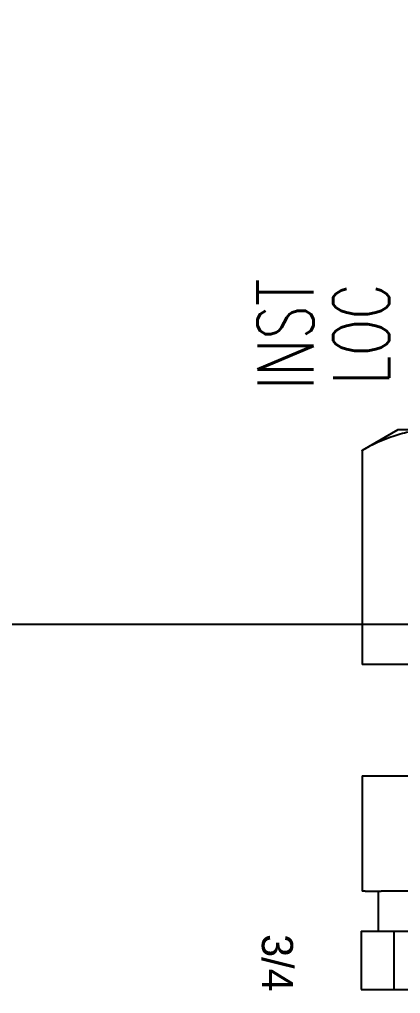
# Model space of a CAD drawing. Header units: inches. Extents: x 0 to 81.1, y 0 to 52.1.
# Drawn here: x 73.373 to 74.226, y 25.487 to 27.667 of the extents above; entities that cross this region are included whole.
import ezdxf
from ezdxf.enums import TextEntityAlignment as Align

# ---------------------------------------------------------------- set-up
doc = ezdxf.new("R2010")
doc.units = ezdxf.units.IN
doc.header["$MEASUREMENT"] = 0
doc.linetypes.add('SLD-Solid', pattern=[0])
doc.layers.add('PSYMS', color=7, linetype='Continuous')
doc.styles.add('SLDTEXTSTYLE0', font='arial.ttf', dxfattribs={"width": 0.948})
doc.styles.get("Standard").update_dxf_attribs({"font": 'arial.ttf'})
doc.styles.add('WD', font='romans.shx', dxfattribs={"height": 0.185})
doc.dimstyles.get("Standard").update_dxf_attribs({"dimtxt": 0.18, "dimasz": 0.18, "dimexe": 0.18, "dimexo": 0.0625, "dimgap": 0.09, "dimtad": 0, "dimtih": 1, "dimtoh": 1, "dimdec": 4, "dimzin": 0, "dimdsep": 46, "dimtxsty": 'Standard', "dimcen": 0.09, "dimadec": 0, "dimazin": 0, "dimtfac": 1, "dimtdec": 4, "dimtofl": 0, "dimtmove": 0, "dimatfit": 3, "dimfxl": 1, "dimtolj": 1, "dimtzin": 0, "dimarcsym": 0})

# ---------------------------------------------------------------- blocks, each defined once
blk = doc.blocks.new('HDV1_COMP_3_4')
at = {"color": 7, "linetype": 'SLD-Solid', "lineweight": 25}
for p, q in [((0.5272, 0.3064), (0.5272, 0.0072)), ((0.776, 0.0072), (0.776, 0.3064)), ((1.0343, 0.2707), (1.0343, 0.0429)), ((0.0013, 0.1568), (0.0013, 0.0807)), ((1.2546, 0.0714), (1.2546, 0.1394)), ((1.1236, 0.0714), (1.1236, 0.1147)), ((0.0013, 0.0807), (0.0475, 0.0005)), ((1.1236, -0.0014), (1.1236, 0.0714)), ((1.1236, 0.0714), (1.2546, 0.0714)), ((1.2546, -0.0014), (1.2546, 0.0714)), ((1.0343, 0.0072), (1.0343, 0.0429)), ((1.0343, 0.0367), (1.1236, 0.0367)), ((0.0475, 0.0005), (0.5272, 0.0005)), ((0.5272, 0.0072), (0.5272, 0.0005)), ((0.776, 0.0005), (0.776, 0.0072)), ((0.776, 0.0005), (1.0343, 0.0005)), ((1.0343, 0.0072), (1.0343, 0.0005)), ((1.1236, -0.0014), (1.2546, -0.0014))]:
    blk.add_line(p, q, dxfattribs=at)
for points, knots in [([(0.0013, 0.1568), (0.0013, 0.1441), (0.0023, 0.1314), (0.0061, 0.1062), (0.009, 0.0937), (0.0201, 0.0563), (0.0308, 0.0317), (0.044, 0.0072)], [0, 0, 0, 0, 0.25, 0.25, 0.5, 0.5, 1, 1, 1, 1]), ([(0.0475, 0.0005), (0.0475, 0.0005), (0.0476, 0.0005), (0.0475, 0.0007), (0.0472, 0.0011), (0.0468, 0.0019), (0.0463, 0.0028), (0.0456, 0.0041), (0.0449, 0.0055), (0.0443, 0.0067), (0.044, 0.0072)], [0, 0, 0, 0, 0.016564, 0.164512, 0.303622, 0.442734, 0.585759, 0.728788, 0.864005, 1, 1, 1, 1])]:
    blk.add_open_spline(points, degree=3, knots=knots, dxfattribs=at)
at = {"color": 7, "linetype": 'Continuous', "lineweight": 0, "insert": (1.1304, -0.1542), "char_height": 0.06979, "attachment_point": 1, "style": 'SLDTEXTSTYLE0'}
blk.add_mtext('3/4 NPSM', dxfattribs=at)
at = {"style": 'WD', "width": 0.7}
for tag, p in [('INST', (0.25, 1.2321)), ('LOC', (0.25, 1.0625)), ('DESC1', (0.25, 0.9062)), ('DESC2', (0.25, 0.75)), ('DESC3', (0.25, 0.6021)), ('XREF', (0.25, 0.0312))]:
    blk.add_attdef(tag, text='', height=0.125, dxfattribs=at).set_placement(p, align=Align.CENTER)
at = {"style": 'WD'}
blk.add_attdef('TAG1', text='', height=0.125, dxfattribs=at).set_placement((0.25, 0.4375), align=Align.CENTER)
at = {"style": 'WD', "flags": 9}
blk.add_attdef('FAMILY', (0.4547, 0.4023), '', height=0.01, dxfattribs=at)
for tag, p in [('CAT', (0.4797, 0.3582)), ('ASSYCODE', (0.48, 0.3214)), ('MFG', (0.4778, 0.3387))]:
    blk.add_attdef(tag, text='', height=0.01, dxfattribs=at).set_placement(p, align=Align.CENTER)
blk = doc.blocks.new('*D45')
at = {"color": 0, "lineweight": -2, "transparency": 16777216}
for p, q in [((74.25, 33.8125), (71.3825, 33.8125)), ((71.5625, 32.7125), (71.5625, 30.5865)), ((71.5625, 27.4125), (71.5625, 29.5385)), ((74.25, 26.3125), (71.3825, 26.3125))]:
    blk.add_line(p, q, dxfattribs=at)
at = {"color": 0, "transparency": 16777216}
for points in [[(71.3792, 32.7125), (71.7458, 32.7125), (71.5625, 33.8125)], [(71.3792, 27.4125), (71.7458, 27.4125), (71.5625, 26.3125)]]:
    blk.add_solid(points, dxfattribs=at)
at = {"layer": 'Defpoints', "color": 0, "transparency": 16777216}
for p in [(74.3125, 33.8125), (71.5625, 26.3125), (74.3125, 26.3125)]:
    blk.add_point(p, dxfattribs=at)
at = {"color": 0, "transparency": 16777216, "insert": (71.5625, 30.0625), "char_height": 0.85, "attachment_point": 5}
blk.add_mtext('\\A1;7.5000', dxfattribs=at)

msp = doc.modelspace()

# ---------------------------------------------------------------- block references
at = {"layer": 'PSYMS', "rotation": 270}
msp.add_blockref('HDV1_COMP_3_4', (74.13912, 26.75), dxfattribs=at)

# ---------------------------------------------------------------- texts
at = {"style": 'WD', "width": 0.7}
for tag, p in [('INST', (74.0304, 26.9625)), ('LOC', (74.2, 26.9625))]:
    msp.add_attdef(tag, text='', height=0.125, rotation=90, dxfattribs=at).set_placement(p, align=Align.CENTER)

# ---------------------------------------------------------------- dimensions: what is measured, and where the dimension line sits
at = {"color": 2}
dim = msp.add_linear_dim(base=(71.5625, 26.3125), p1=(74.3125, 33.8125), p2=(74.3125, 26.3125), angle=90, dimstyle='Standard', override={"dimtxt": 0.85, "dimasz": 1.1}, dxfattribs=at)
dim.commit()
dim.dimension.update_dxf_attribs({"geometry": '*D45', "text_midpoint": (71.5625, 30.0625)})

doc.saveas('drawing.dxf')
